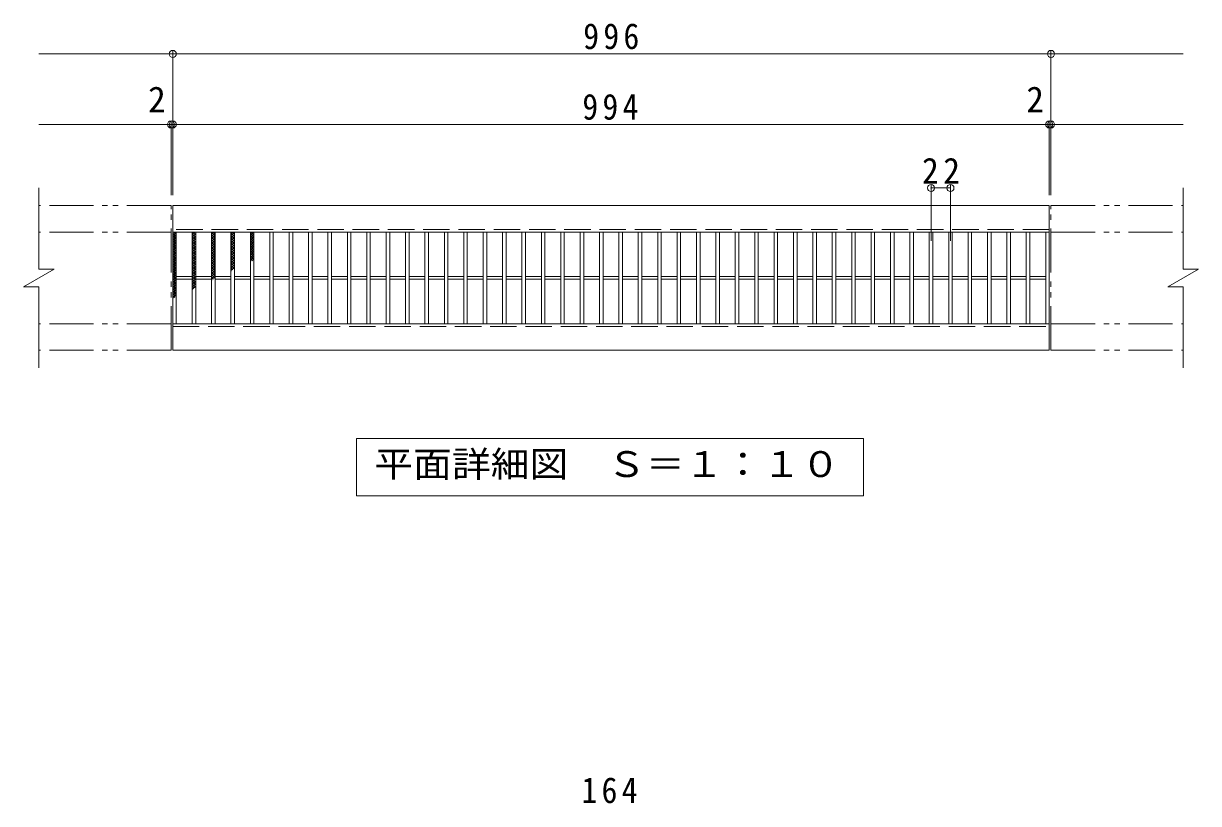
# Model space of a CAD drawing. Units: millimetres at full size, sheet at 1:10, with parts at other scales. Extents: x -1679 to 1794, y -1355 to 958.
# Drawn here: x -1679 to -347, y 73 to 958 of the extents above; entities that cross this region are included whole.
import ezdxf
from ezdxf.enums import TextEntityAlignment as Align

# ---------------------------------------------------------------- set-up
doc = ezdxf.new("R2010")
doc.units = ezdxf.units.MM
doc.header["$LTSCALE"] = 10
doc.header["$PDMODE"] = 32
doc.header["$PDSIZE"] = 8
doc.linetypes.add('DASHED3', pattern=[4, 3, -1])
doc.linetypes.add('DOUBLE_CHAIN1', pattern=[8.8, 5, -1, 0.6, -0.6, 0.6, -1])
for name, color, linetype, lineweight in [('A-0', 6, 'Continuous', 9), ('C-1', 2, 'Continuous', 9), ('C-2', 3, 'Continuous', 9), ('C-4', 7, 'Continuous', 9), ('C-5', 7, 'Continuous', 9), ('C-9', 6, 'Continuous', 5)]:
    doc.layers.add(name, color=color, linetype=linetype, lineweight=lineweight)
doc.styles.add('ＭＳ ゴシック', font='')
doc.styles.get('ＭＳ ゴシック').set_extended_font_data('MS Gothic')

msp = doc.modelspace()

# ---------------------------------------------------------------- linework, layer by layer
at = {"layer": 'C-1', "linetype": 'DOUBLE_CHAIN1'}
for p, q in [((-1512.02, 751.11), (-1662.02, 751.11)), ((-1512.02, 587.11), (-1512.02, 751.11)), ((-514.02, 751.11), (-364.02, 751.11)), ((-514.02, 587.11), (-514.02, 751.11)), ((-1512.02, 721.11), (-1662.02, 721.11)), ((-514.02, 721.11), (-364.02, 721.11)), ((-1512.02, 617.11), (-1662.02, 617.11)), ((-514.02, 617.11), (-364.02, 617.11)), ((-1512.02, 587.11), (-1662.02, 587.11)), ((-514.02, 587.11), (-364.02, 587.11))]:
    msp.add_line(p, q, dxfattribs=at)
at = {"layer": 'C-1'}
for p, q in [((-516.02, 751.11), (-1510.02, 751.11)), ((-1510.02, 721.11), (-1510.02, 751.11)), ((-516.02, 751.11), (-516.02, 721.11)), ((-516.02, 721.11), (-1510.02, 721.11)), ((-1679.34, 659.11), (-1644.7, 679.11)), ((-381.34, 659.11), (-346.7, 679.11)), ((-1510.02, 617.11), (-516.02, 617.11)), ((-1510.02, 587.11), (-1510.02, 617.11)), ((-516.02, 617.11), (-516.02, 587.11)), ((-1510.02, 587.11), (-516.02, 587.11))]:
    msp.add_line(p, q, dxfattribs=at)
at = {"layer": 'C-1', "linetype": 'DASHED3'}
for p, q in [((-516.02, 724.11), (-1510.02, 724.11)), ((-1510.02, 614.11), (-516.02, 614.11))]:
    msp.add_line(p, q, dxfattribs=at)
at = {"layer": 'C-1'}
for points in [[(-1662.02, 771.11), (-1662.02, 679.11), (-1644.7, 679.11)], [(-364.02, 771.11), (-364.02, 679.11), (-346.7, 679.11)], [(-1679.34, 659.11), (-1662.02, 659.11), (-1662.02, 567.11)], [(-381.34, 659.11), (-364.02, 659.11), (-364.02, 567.11)]]:
    msp.add_lwpolyline(points, dxfattribs=at)
at = {"layer": 'C-2'}
for p, q in [((-1510.02, 721.11), (-1510.02, 617.11)), ((-1506.02, 721.11), (-1506.02, 617.11)), ((-1488.02, 721.11), (-1488.02, 617.11)), ((-1484.02, 721.11), (-1484.02, 617.11)), ((-1466.02, 721.11), (-1466.02, 617.11)), ((-1462.02, 721.11), (-1462.02, 617.11)), ((-1444.02, 721.11), (-1444.02, 617.11)), ((-1440.02, 721.11), (-1440.02, 617.11)), ((-1422.02, 721.11), (-1422.02, 617.11)), ((-1418.02, 721.11), (-1418.02, 617.11)), ((-1400.02, 721.11), (-1400.02, 617.11)), ((-1396.02, 721.11), (-1396.02, 617.11)), ((-1378.02, 721.11), (-1378.02, 617.11)), ((-1374.02, 721.11), (-1374.02, 617.11)), ((-1356.02, 721.11), (-1356.02, 617.11)), ((-1352.02, 721.11), (-1352.02, 617.11)), ((-1334.02, 721.11), (-1334.02, 617.11)), ((-1330.02, 721.11), (-1330.02, 617.11)), ((-1312.02, 721.11), (-1312.02, 617.11)), ((-1308.02, 721.11), (-1308.02, 617.11)), ((-1290.02, 721.11), (-1290.02, 617.11)), ((-1286.02, 721.11), (-1286.02, 617.11)), ((-1268.02, 721.11), (-1268.02, 617.11)), ((-1264.02, 721.11), (-1264.02, 617.11)), ((-1246.02, 721.11), (-1246.02, 617.11)), ((-1242.02, 721.11), (-1242.02, 617.11)), ((-1224.02, 721.11), (-1224.02, 617.11)), ((-1220.02, 721.11), (-1220.02, 617.11)), ((-1202.02, 721.11), (-1202.02, 617.11)), ((-1198.02, 721.11), (-1198.02, 617.11)), ((-1180.02, 721.11), (-1180.02, 617.11)), ((-1176.02, 721.11), (-1176.02, 617.11)), ((-1158.02, 721.11), (-1158.02, 617.11)), ((-1154.02, 721.11), (-1154.02, 617.11)), ((-1136.02, 721.11), (-1136.02, 617.11)), ((-1132.02, 721.11), (-1132.02, 617.11)), ((-1114.02, 721.11), (-1114.02, 617.11)), ((-1110.02, 721.11), (-1110.02, 617.11)), ((-1092.02, 721.11), (-1092.02, 617.11)), ((-1088.02, 721.11), (-1088.02, 617.11)), ((-1070.02, 721.11), (-1070.02, 617.11)), ((-1066.02, 721.11), (-1066.02, 617.11)), ((-1048.02, 721.11), (-1048.02, 617.11)), ((-1044.02, 721.11), (-1044.02, 617.11)), ((-1026.02, 721.11), (-1026.02, 617.11)), ((-1022.02, 721.11), (-1022.02, 617.11)), ((-1004.02, 721.11), (-1004.02, 617.11)), ((-1000.02, 721.11), (-1000.02, 617.11)), ((-982.02, 721.11), (-982.02, 617.11)), ((-978.02, 721.11), (-978.02, 617.11)), ((-960.02, 721.11), (-960.02, 617.11)), ((-956.02, 721.11), (-956.02, 617.11)), ((-938.02, 721.11), (-938.02, 617.11)), ((-934.02, 721.11), (-934.02, 617.11)), ((-916.02, 721.11), (-916.02, 617.11)), ((-912.02, 721.11), (-912.02, 617.11)), ((-894.02, 721.11), (-894.02, 617.11)), ((-890.02, 721.11), (-890.02, 617.11)), ((-872.02, 721.11), (-872.02, 617.11)), ((-868.02, 721.11), (-868.02, 617.11)), ((-850.02, 721.11), (-850.02, 617.11)), ((-846.02, 721.11), (-846.02, 617.11)), ((-828.02, 721.11), (-828.02, 617.11)), ((-824.02, 721.11), (-824.02, 617.11)), ((-806.02, 721.11), (-806.02, 617.11)), ((-802.02, 721.11), (-802.02, 617.11)), ((-784.02, 721.11), (-784.02, 617.11)), ((-780.02, 721.11), (-780.02, 617.11)), ((-762.02, 721.11), (-762.02, 617.11)), ((-758.02, 721.11), (-758.02, 617.11)), ((-740.02, 721.11), (-740.02, 617.11)), ((-736.02, 721.11), (-736.02, 617.11)), ((-718.02, 721.11), (-718.02, 617.11)), ((-714.02, 721.11), (-714.02, 617.11)), ((-696.02, 721.11), (-696.02, 617.11)), ((-692.02, 721.11), (-692.02, 617.11)), ((-674.02, 721.11), (-674.02, 617.11)), ((-670.02, 721.11), (-670.02, 617.11)), ((-652.02, 721.11), (-652.02, 617.11)), ((-648.02, 721.11), (-648.02, 617.11)), ((-630.02, 721.11), (-630.02, 617.11)), ((-626.02, 721.11), (-626.02, 617.11)), ((-608.02, 721.11), (-608.02, 617.11)), ((-604.02, 721.11), (-604.02, 617.11)), ((-586.02, 721.11), (-586.02, 617.11)), ((-582.02, 721.11), (-582.02, 617.11)), ((-564.02, 721.11), (-564.02, 617.11)), ((-560.02, 721.11), (-560.02, 617.11)), ((-542.02, 721.11), (-542.02, 617.11)), ((-538.02, 721.11), (-538.02, 617.11)), ((-520.02, 721.11), (-520.02, 617.11)), ((-516.02, 721.11), (-516.02, 617.11)), ((-1506.02, 670.61), (-1488.02, 670.61)), ((-1506.02, 667.61), (-1488.02, 667.61)), ((-1484.02, 670.61), (-1466.02, 670.61)), ((-1484.02, 667.61), (-1466.02, 667.61)), ((-1462.02, 670.61), (-1444.02, 670.61)), ((-1462.02, 667.61), (-1444.02, 667.61)), ((-1440.02, 670.61), (-1422.02, 670.61)), ((-1440.02, 667.61), (-1422.02, 667.61)), ((-1418.02, 670.61), (-1400.02, 670.61)), ((-1418.02, 667.61), (-1400.02, 667.61)), ((-1396.02, 670.61), (-1378.02, 670.61)), ((-1396.02, 667.61), (-1378.02, 667.61)), ((-1374.02, 670.61), (-1356.02, 670.61)), ((-1374.02, 667.61), (-1356.02, 667.61)), ((-1352.02, 670.61), (-1334.02, 670.61)), ((-1352.02, 667.61), (-1334.02, 667.61)), ((-1330.02, 670.61), (-1312.02, 670.61)), ((-1330.02, 667.61), (-1312.02, 667.61)), ((-1308.02, 670.61), (-1290.02, 670.61)), ((-1308.02, 667.61), (-1290.02, 667.61)), ((-1286.02, 670.61), (-1268.02, 670.61)), ((-1286.02, 667.61), (-1268.02, 667.61)), ((-1264.02, 670.61), (-1246.02, 670.61)), ((-1264.02, 667.61), (-1246.02, 667.61)), ((-1242.02, 670.61), (-1224.02, 670.61)), ((-1242.02, 667.61), (-1224.02, 667.61)), ((-1220.02, 670.61), (-1202.02, 670.61)), ((-1220.02, 667.61), (-1202.02, 667.61)), ((-1198.02, 670.61), (-1180.02, 670.61)), ((-1198.02, 667.61), (-1180.02, 667.61)), ((-1176.02, 670.61), (-1158.02, 670.61)), ((-1176.02, 667.61), (-1158.02, 667.61)), ((-1154.02, 670.61), (-1136.02, 670.61)), ((-1154.02, 667.61), (-1136.02, 667.61)), ((-1132.02, 670.61), (-1114.02, 670.61)), ((-1132.02, 667.61), (-1114.02, 667.61)), ((-1110.02, 670.61), (-1092.02, 670.61)), ((-1110.02, 667.61), (-1092.02, 667.61)), ((-1088.02, 670.61), (-1070.02, 670.61)), ((-1088.02, 667.61), (-1070.02, 667.61)), ((-1066.02, 670.61), (-1048.02, 670.61)), ((-1066.02, 667.61), (-1048.02, 667.61)), ((-1044.02, 670.61), (-1026.02, 670.61)), ((-1044.02, 667.61), (-1026.02, 667.61)), ((-1022.02, 670.61), (-1004.02, 670.61)), ((-1022.02, 667.61), (-1004.02, 667.61)), ((-1000.02, 670.61), (-982.02, 670.61)), ((-1000.02, 667.61), (-982.02, 667.61)), ((-978.02, 670.61), (-960.02, 670.61)), ((-978.02, 667.61), (-960.02, 667.61)), ((-956.02, 670.61), (-938.02, 670.61)), ((-956.02, 667.61), (-938.02, 667.61)), ((-934.02, 670.61), (-916.02, 670.61)), ((-934.02, 667.61), (-916.02, 667.61)), ((-912.02, 670.61), (-894.02, 670.61)), ((-912.02, 667.61), (-894.02, 667.61)), ((-890.02, 670.61), (-872.02, 670.61)), ((-890.02, 667.61), (-872.02, 667.61)), ((-868.02, 670.61), (-850.02, 670.61)), ((-868.02, 667.61), (-850.02, 667.61)), ((-846.02, 670.61), (-828.02, 670.61)), ((-846.02, 667.61), (-828.02, 667.61)), ((-824.02, 670.61), (-806.02, 670.61)), ((-824.02, 667.61), (-806.02, 667.61)), ((-802.02, 670.61), (-784.02, 670.61)), ((-802.02, 667.61), (-784.02, 667.61)), ((-780.02, 670.61), (-762.02, 670.61)), ((-780.02, 667.61), (-762.02, 667.61)), ((-758.02, 670.61), (-740.02, 670.61)), ((-758.02, 667.61), (-740.02, 667.61)), ((-736.02, 670.61), (-718.02, 670.61)), ((-736.02, 667.61), (-718.02, 667.61)), ((-714.02, 670.61), (-696.02, 670.61)), ((-714.02, 667.61), (-696.02, 667.61)), ((-692.02, 670.61), (-674.02, 670.61)), ((-692.02, 667.61), (-674.02, 667.61)), ((-670.02, 670.61), (-652.02, 670.61)), ((-670.02, 667.61), (-652.02, 667.61)), ((-648.02, 670.61), (-630.02, 670.61)), ((-648.02, 667.61), (-630.02, 667.61)), ((-626.02, 670.61), (-608.02, 670.61)), ((-626.02, 667.61), (-608.02, 667.61)), ((-604.02, 670.61), (-586.02, 670.61)), ((-604.02, 667.61), (-586.02, 667.61)), ((-582.02, 670.61), (-564.02, 670.61)), ((-582.02, 667.61), (-564.02, 667.61)), ((-560.02, 670.61), (-542.02, 670.61)), ((-560.02, 667.61), (-542.02, 667.61)), ((-538.02, 670.61), (-520.02, 670.61)), ((-538.02, 667.61), (-520.02, 667.61))]:
    msp.add_line(p, q, dxfattribs=at)
at = {"layer": 'C-4'}
for p, q in [((-1662.02, 923.11), (-364.02, 923.11)), ((-1510.02, 763.11), (-1510.02, 926.11)), ((-514.02, 763.11), (-514.02, 926.11)), ((-1662.02, 843.11), (-364.02, 843.11)), ((-1512.02, 763.11), (-1512.02, 846.11)), ((-516.02, 763.11), (-516.02, 846.11)), ((-650.02, 711.11), (-650.02, 774.11)), ((-628.02, 711.11), (-628.02, 774.11)), ((-650.02, 771.11), (-628.02, 771.11))]:
    msp.add_line(p, q, dxfattribs=at)
for p in [(-1510.02, 923.11), (-514.02, 923.11), (-1512.02, 843.11), (-1510.02, 843.11), (-516.02, 843.11), (-514.02, 843.11), (-650.02, 771.11), (-628.02, 771.11)]:
    msp.add_point(p, dxfattribs=at)
at = {"layer": 'C-5'}
msp.add_lwpolyline([(-1301.52, 422.11), (-1301.52, 487.11), (-726.52, 487.11), (-726.52, 422.11)], close=True, dxfattribs=at)
at = {"layer": 'C-9'}
for p, q in [((-1510.02, 717.32), (-1506.23, 721.11)), ((-1510.02, 720.15), (-1509.06, 721.11)), ((-1510.02, 719.87), (-1506.02, 715.87)), ((-1508.43, 721.11), (-1506.02, 718.7)), ((-1488.02, 718.18), (-1485.09, 721.11)), ((-1488.02, 721), (-1487.92, 721.11)), ((-1487.29, 721.11), (-1484.02, 717.84)), ((-1484.46, 721.11), (-1484.02, 720.67)), ((-1466.02, 719.03), (-1463.95, 721.11)), ((-1466.02, 720.98), (-1462.02, 716.98)), ((-1466.02, 716.21), (-1462.02, 720.21)), ((-1463.32, 721.11), (-1462.02, 719.81)), ((-1444.02, 719.89), (-1442.8, 721.11)), ((-1444.02, 717.06), (-1440.02, 721.06)), ((-1444.02, 720.12), (-1440.02, 716.12)), ((-1442.18, 721.11), (-1440.02, 718.95)), ((-1422.02, 717.92), (-1418.83, 721.11)), ((-1422.02, 720.75), (-1421.66, 721.11)), ((-1421.04, 721.11), (-1418.02, 718.1)), ((-1418.21, 721.11), (-1418.02, 720.92)), ((-1510.02, 714.49), (-1506.02, 718.49)), ((-1510.02, 717.04), (-1506.02, 713.04)), ((-1510.02, 711.66), (-1506.02, 715.66)), ((-1510.02, 714.21), (-1506.02, 710.21)), ((-1510.02, 708.83), (-1506.02, 712.83)), ((-1510.02, 711.38), (-1506.02, 707.38)), ((-1510.02, 706), (-1506.02, 710.01)), ((-1510.02, 708.56), (-1506.02, 704.56)), ((-1510.02, 703.18), (-1506.02, 707.18)), ((-1488.02, 715.35), (-1484.02, 719.35)), ((-1488.02, 719.01), (-1484.02, 715.01)), ((-1488.02, 712.52), (-1484.02, 716.52)), ((-1488.02, 716.18), (-1484.02, 712.18)), ((-1488.02, 709.69), (-1484.02, 713.69)), ((-1488.02, 713.36), (-1484.02, 709.36)), ((-1488.02, 706.86), (-1484.02, 710.86)), ((-1488.02, 710.53), (-1484.02, 706.53)), ((-1488.02, 704.03), (-1484.02, 708.03)), ((-1488.02, 707.7), (-1484.02, 703.7)), ((-1466.02, 718.15), (-1462.02, 714.15)), ((-1466.02, 713.38), (-1462.02, 717.38)), ((-1466.02, 715.33), (-1462.02, 711.33)), ((-1466.02, 710.55), (-1462.02, 714.55)), ((-1466.02, 712.5), (-1462.02, 708.5)), ((-1466.02, 707.72), (-1462.02, 711.72)), ((-1466.02, 709.67), (-1462.02, 705.67)), ((-1466.02, 704.89), (-1462.02, 708.89)), ((-1466.02, 706.84), (-1462.02, 702.84)), ((-1444.02, 714.24), (-1440.02, 718.24)), ((-1444.02, 717.3), (-1440.02, 713.3)), ((-1444.02, 711.41), (-1440.02, 715.41)), ((-1444.02, 714.47), (-1440.02, 710.47)), ((-1444.02, 708.58), (-1440.02, 712.58)), ((-1444.02, 711.64), (-1440.02, 707.64)), ((-1444.02, 705.75), (-1440.02, 709.75)), ((-1444.02, 708.81), (-1440.02, 704.81)), ((-1444.02, 702.92), (-1440.02, 706.92)), ((-1422.02, 719.27), (-1418.02, 715.27)), ((-1422.02, 715.09), (-1418.02, 719.09)), ((-1422.02, 716.44), (-1418.02, 712.44)), ((-1422.02, 712.26), (-1418.02, 716.26)), ((-1422.02, 713.61), (-1418.02, 709.61)), ((-1422.02, 709.44), (-1418.02, 713.44)), ((-1422.02, 710.78), (-1418.02, 706.78)), ((-1422.02, 706.61), (-1418.02, 710.61)), ((-1422.02, 707.95), (-1418.02, 703.95)), ((-1422.02, 703.78), (-1418.02, 707.78)), ((-1510.02, 705.73), (-1506.02, 701.73)), ((-1510.02, 700.35), (-1506.02, 704.35)), ((-1510.02, 702.9), (-1506.02, 698.9)), ((-1510.02, 697.52), (-1506.02, 701.52)), ((-1510.02, 700.07), (-1506.02, 696.07)), ((-1510.02, 694.69), (-1506.02, 698.69)), ((-1510.02, 697.24), (-1506.02, 693.24)), ((-1510.02, 691.86), (-1506.02, 695.86)), ((-1510.02, 694.41), (-1506.02, 690.41)), ((-1510.02, 689.03), (-1506.02, 693.03)), ((-1488.02, 701.21), (-1484.02, 705.21)), ((-1488.02, 704.87), (-1484.02, 700.87)), ((-1488.02, 698.38), (-1484.02, 702.38)), ((-1488.02, 702.04), (-1484.02, 698.04)), ((-1488.02, 695.55), (-1484.02, 699.55)), ((-1488.02, 699.21), (-1484.02, 695.21)), ((-1488.02, 692.72), (-1484.02, 696.72)), ((-1488.02, 696.38), (-1484.02, 692.38)), ((-1488.02, 689.89), (-1484.02, 693.89)), ((-1488.02, 693.56), (-1484.02, 689.56)), ((-1466.02, 702.06), (-1462.02, 706.06)), ((-1466.02, 704.01), (-1462.02, 700.01)), ((-1466.02, 699.24), (-1462.02, 703.24)), ((-1466.02, 701.18), (-1462.02, 697.18)), ((-1466.02, 696.41), (-1462.02, 700.41)), ((-1466.02, 698.36), (-1462.02, 694.35)), ((-1466.02, 693.58), (-1462.02, 697.58)), ((-1466.02, 695.53), (-1462.02, 691.53)), ((-1466.02, 690.75), (-1462.02, 694.75)), ((-1444.02, 705.98), (-1440.02, 701.98)), ((-1444.02, 700.09), (-1440.02, 704.09)), ((-1444.02, 703.15), (-1440.02, 699.15)), ((-1444.02, 697.26), (-1440.02, 701.26)), ((-1444.02, 700.33), (-1440.02, 696.33)), ((-1444.02, 694.44), (-1440.02, 698.44)), ((-1444.02, 697.5), (-1440.02, 693.5)), ((-1444.02, 691.61), (-1440.02, 695.61)), ((-1444.02, 694.67), (-1440.02, 690.67)), ((-1422.02, 705.13), (-1418.02, 701.12)), ((-1422.02, 700.95), (-1418.02, 704.95)), ((-1422.02, 702.3), (-1418.02, 698.3)), ((-1422.02, 698.12), (-1418.02, 702.12)), ((-1422.02, 699.47), (-1418.02, 695.47)), ((-1422.02, 695.29), (-1418.02, 699.29)), ((-1422.02, 696.64), (-1418.02, 692.64)), ((-1422.02, 692.47), (-1418.02, 696.47)), ((-1422.02, 693.81), (-1418.22, 690.01)), ((-1422.02, 689.64), (-1418.02, 693.64)), ((-1510.02, 691.59), (-1506.02, 687.59)), ((-1510.02, 686.21), (-1506.02, 690.21)), ((-1510.02, 688.76), (-1506.02, 684.76)), ((-1510.02, 683.38), (-1506.02, 687.38)), ((-1510.02, 685.93), (-1506.02, 681.93)), ((-1510.02, 680.55), (-1506.02, 684.55)), ((-1510.02, 683.1), (-1506.02, 679.1)), ((-1510.02, 677.72), (-1506.02, 681.72)), ((-1510.02, 680.27), (-1506.02, 676.27)), ((-1488.02, 687.06), (-1484.02, 691.06)), ((-1488.02, 690.73), (-1484.02, 686.73)), ((-1488.02, 684.24), (-1484.02, 688.24)), ((-1488.02, 687.9), (-1484.02, 683.9)), ((-1488.02, 681.41), (-1484.02, 685.41)), ((-1488.02, 685.07), (-1484.02, 681.07)), ((-1488.02, 678.58), (-1484.02, 682.58)), ((-1488.02, 682.24), (-1484.02, 678.24)), ((-1488.02, 675.75), (-1484.02, 679.75)), ((-1466.02, 692.7), (-1462.02, 688.7)), ((-1466.02, 687.92), (-1462.02, 691.92)), ((-1466.02, 689.87), (-1462.02, 685.87)), ((-1466.02, 685.09), (-1462.02, 689.09)), ((-1466.02, 687.04), (-1462.02, 683.04)), ((-1466.02, 682.26), (-1462.02, 686.26)), ((-1466.02, 684.21), (-1462.02, 680.21)), ((-1466.02, 679.44), (-1462.02, 683.44)), ((-1466.02, 681.38), (-1462.02, 677.38)), ((-1466.02, 676.61), (-1462.02, 680.61)), ((-1444.02, 688.78), (-1440.02, 692.78)), ((-1444.02, 691.84), (-1440.02, 687.84)), ((-1444.02, 685.95), (-1440.02, 689.95)), ((-1444.02, 689.01), (-1440.02, 685.01)), ((-1444.02, 683.12), (-1440.02, 687.12)), ((-1444.02, 686.18), (-1440.02, 682.18)), ((-1444.02, 680.29), (-1440.02, 684.29)), ((-1444.02, 683.36), (-1440.19, 679.52)), ((-1444.02, 677.47), (-1440.02, 681.47)), ((-1444.02, 680.53), (-1441.85, 678.36)), ((-1422.02, 690.98), (-1419.88, 688.84)), ((-1422.02, 688.15), (-1421.54, 687.68)), ((-1420.24, 688.59), (-1418.02, 690.81)), ((-1510.02, 674.89), (-1506.02, 678.89)), ((-1510.02, 677.44), (-1506.02, 673.44)), ((-1510.02, 672.06), (-1506.02, 676.06)), ((-1510.02, 674.62), (-1506.02, 670.62)), ((-1510.02, 669.24), (-1506.02, 673.24)), ((-1510.02, 671.79), (-1506.02, 667.79)), ((-1510.02, 666.41), (-1506.02, 670.41)), ((-1510.02, 668.96), (-1506.02, 664.96)), ((-1510.02, 663.58), (-1506.02, 667.58)), ((-1488.02, 679.41), (-1484.02, 675.41)), ((-1488.02, 672.92), (-1484.02, 676.92)), ((-1488.02, 676.59), (-1484.02, 672.59)), ((-1488.02, 670.09), (-1484.02, 674.09)), ((-1488.02, 673.76), (-1484.02, 669.76)), ((-1488.02, 667.26), (-1484.02, 671.26)), ((-1488.02, 670.93), (-1484.02, 666.93)), ((-1488.02, 664.44), (-1484.02, 668.44)), ((-1488.02, 668.1), (-1484.02, 664.1)), ((-1466.02, 678.56), (-1462.02, 674.56)), ((-1466.02, 673.78), (-1462.02, 677.78)), ((-1466.02, 675.73), (-1462.02, 671.73)), ((-1466.02, 670.95), (-1462.02, 674.95)), ((-1466.02, 672.9), (-1462.16, 669.04)), ((-1466.02, 668.12), (-1462.02, 672.12)), ((-1466.02, 670.07), (-1463.83, 667.88)), ((-1466.02, 667.24), (-1465.49, 666.71)), ((-1462.54, 668.77), (-1462.02, 669.29)), ((-1444.02, 677.7), (-1443.52, 677.19)), ((-1510.02, 666.13), (-1506.02, 662.13)), ((-1510.02, 660.75), (-1506.02, 664.75)), ((-1510.02, 663.3), (-1506.02, 659.3)), ((-1510.02, 657.92), (-1506.02, 661.92)), ((-1510.02, 660.47), (-1506.02, 656.47)), ((-1510.02, 655.09), (-1506.02, 659.09)), ((-1510.02, 657.64), (-1506.02, 653.64)), ((-1510.02, 652.26), (-1506.02, 656.26)), ((-1510.02, 654.82), (-1506.02, 650.82)), ((-1510.02, 649.44), (-1506.02, 653.44)), ((-1488.02, 661.61), (-1484.02, 665.61)), ((-1488.02, 665.27), (-1484.02, 661.27)), ((-1488.02, 658.78), (-1484.02, 662.78)), ((-1488.02, 662.44), (-1484.13, 658.56)), ((-1488.02, 655.95), (-1484.02, 659.95)), ((-1488.02, 659.62), (-1485.8, 657.39)), ((-1488.02, 656.79), (-1487.46, 656.23)), ((-1510.02, 651.99), (-1506.11, 648.07)), ((-1510.02, 646.61), (-1506.02, 650.61)), ((-1510.02, 649.16), (-1507.77, 646.91)), ((-1510.02, 646.33), (-1509.43, 645.74))]:
    msp.add_line(p, q, dxfattribs=at)

# ---------------------------------------------------------------- texts
at = {"layer": 'A-0', "color": 2, "insert": (-1046.52, 73.3), "char_height": 29.33, "attachment_point": 7, "style": 'ＭＳ ゴシック'}
msp.add_mtext('\\T1.27;\\W0.9;164', dxfattribs=at)
at = {"layer": 'C-4', "color": 2, "style": 'ＭＳ ゴシック'}
for p in [(-1537.98, 848.11), (-541.98, 848.11)]:
    msp.add_text('2', height=29.33, dxfattribs=at).set_placement(p, align=Align.BOTTOM_LEFT)
at = {"layer": 'C-4', "color": 2, "char_height": 29.33, "attachment_point": 7, "style": 'ＭＳ ゴシック'}
for s, insert in [('\\T1.27;\\W0.9;996', (-1044.52, 928.11)), ('\\T1.27;\\W0.9;994', (-1045.52, 848.11)), ('\\T1.27;\\W0.95;22', (-660.27, 776.11))]:
    msp.add_mtext(s, dxfattribs=dict(at, insert=insert))
at = {"layer": 'C-5', "color": 2, "style": 'ＭＳ ゴシック', "width": 1.1}
msp.add_text('平面詳細図\u3000Ｓ＝１：１０', height=29.33, dxfattribs=at).set_placement((-1281.52, 434.61), align=Align.BOTTOM_LEFT)

doc.saveas('drawing.dxf')
